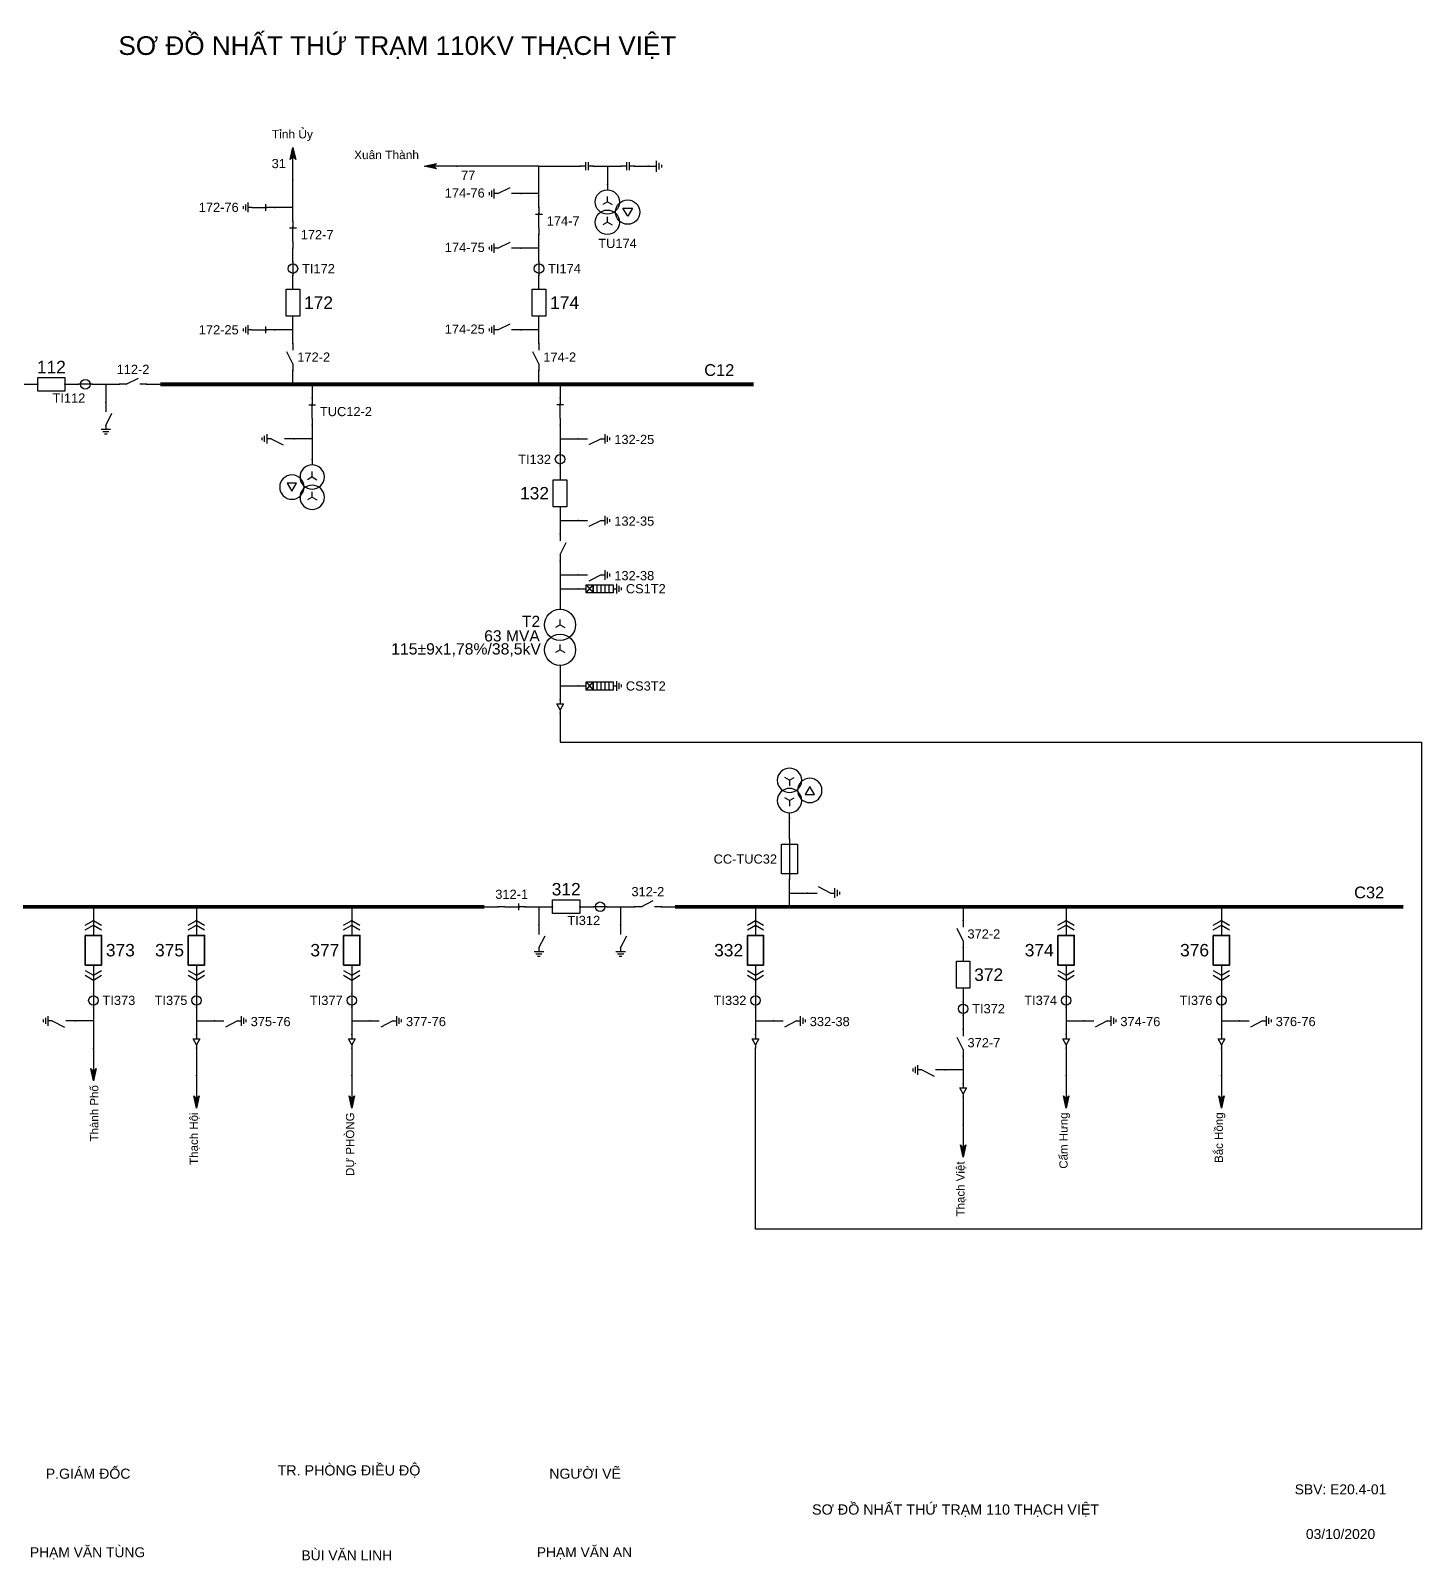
# Model space of a CAD drawing. Header units: millimetres. Extents: x -310 to 405, y 7 to 290.
# Drawn here: x 148.1 to 405, y 7.3 to 289.9 of the extents above; entities that cross this region are included whole.
import ezdxf

# ---------------------------------------------------------------- set-up
doc = ezdxf.new("R2010")
doc.units = ezdxf.units.MM
for name, color, linetype, lineweight in [('BUSBAR_110KV', 1, 'Continuous', 50), ('BUSBAR_35KV', 30, 'Continuous', 50), ('GROUND', 3, 'Continuous', 25), ('HV_110KV', 1, 'Continuous', 25), ('MV_35KV', 30, 'Continuous', 25)]:
    doc.layers.add(name, color=color, linetype=linetype, lineweight=lineweight)
doc.layers.add('SYM_PORTS', color=8, linetype='Continuous', plot=False)
doc.layers.add('TEXT', color=7, linetype='Continuous')
doc.styles.add('SLD_TEXT', font='arial.ttf')

# ---------------------------------------------------------------- blocks, each defined once
blk = doc.blocks.new('SYM_CIRCUIT_BREAKER')
at = {"lineweight": 25}
blk.add_lwpolyline([(-1.25, 2.5), (1.25, 2.5), (1.25, -2.5), (-1.25, -2.5)], close=True, dxfattribs=at)
at = {"layer": 'SYM_PORTS'}
for p in [(0, 2.5), (0, -2.5)]:
    blk.add_point(p, dxfattribs=at)
blk.add_attdef('DEVICE_CODE', (2.25, -0.5), '', height=2)
at = {"flags": 1}
blk.add_attdef('RATING', (2.25, -3.5), '', height=2, dxfattribs=at)
blk = doc.blocks.new('SYM_CURRENT_TRANSFORMER')
at = {"lineweight": 25}
blk.add_lwpolyline([(0, 1.25), (0, -1.25)], dxfattribs=at)
blk.add_circle((0, 0), 0.875, dxfattribs=at)
at = {"layer": 'SYM_PORTS'}
for p in [(0, 1.25), (0, -1.25)]:
    blk.add_point(p, dxfattribs=at)
blk.add_attdef('DEVICE_CODE', (1.875, -1.75), '', height=2)
at = {"flags": 1}
blk.add_attdef('RATIO', (1.875, -4.75), '', height=2, dxfattribs=at)
blk = doc.blocks.new('SYM_EARTHING_SWITCH_OPEN')
at = {"lineweight": 25}
for points in [[(0, 3), (0, 1.25)], [(0, -1.25), (-1.125, 1)], [(-0.875, -2), (0.875, -2)], [(-0.5625, -2.4375), (0.5625, -2.4375)], [(0, -1.25), (0, -2)], [(-0.25, -2.875), (0.25, -2.875)]]:
    blk.add_lwpolyline(points, dxfattribs=at)
at = {"layer": 'SYM_PORTS'}
blk.add_point((0, 3), dxfattribs=at)
blk.add_attdef('DEVICE_CODE', (1.875, 0), '', height=2)
blk = doc.blocks.new('SYM_DISCONNECTOR_OPEN')
at = {"lineweight": 25}
for points in [[(0, -1.25), (-1.125, 1)], [(0, 2.5), (0, 1.25)], [(0, -1.25), (0, -2.5)]]:
    blk.add_lwpolyline(points, dxfattribs=at)
at = {"layer": 'SYM_PORTS'}
for p in [(0, 2.5), (0, -2.5)]:
    blk.add_point(p, dxfattribs=at)
blk.add_attdef('DEVICE_CODE', (1, -0.5), '', height=2)
blk = doc.blocks.new('SYM_EARTHING_SWITCH_CLOSED')
at = {"lineweight": 25}
for points in [[(0, 3), (0, 1.25)], [(-0.625, 1.25), (0.625, 1.25)], [(0, -1.25), (0, 1.5)], [(-0.875, -2), (0.875, -2)], [(-0.5625, -2.4375), (0.5625, -2.4375)], [(0, -1.25), (0, -2)], [(-0.25, -2.875), (0.25, -2.875)]]:
    blk.add_lwpolyline(points, dxfattribs=at)
at = {"layer": 'SYM_PORTS'}
blk.add_point((0, 3), dxfattribs=at)
blk.add_attdef('DEVICE_CODE', (1.875, 0), '', height=2)
blk = doc.blocks.new('SYM_DISCONNECTOR_CLOSED')
at = {"lineweight": 25}
for points in [[(-0.625, 1.25), (0.625, 1.25)], [(0, 2.5), (0, 1.25)], [(0, -1.25), (0, 1.5)], [(0, -1.25), (0, -2.5)]]:
    blk.add_lwpolyline(points, dxfattribs=at)
at = {"layer": 'SYM_PORTS'}
for p in [(0, 2.5), (0, -2.5)]:
    blk.add_point(p, dxfattribs=at)
blk.add_attdef('DEVICE_CODE', (1.625, -0.5), '', height=2)
blk = doc.blocks.new('SYM_LINE_FEEDER_ARROW')
blk.add_hatch(color=7).paths.add_polyline_path([(0, -3), (-0.5, -0.75), (0, -1.25), (0.5, -0.75)])
at = {"lineweight": 25}
blk.add_lwpolyline([(0, 3), (0, -1.25)], dxfattribs=at)
blk.add_lwpolyline([(0, -3), (-0.5, -0.75), (0, -1.25), (0.5, -0.75)], close=True, dxfattribs=at)
at = {"layer": 'SYM_PORTS'}
blk.add_point((0, 3), dxfattribs=at)
blk.add_attdef('LINE_NAME', (1.5, 0), '', height=2)
blk = doc.blocks.new('SYM_COUPLING_CAPACITOR')
at = {"lineweight": 25}
for points in [[(-0.75, 0.25), (0.75, 0.25)], [(0, 1.25), (0, 0.25)], [(-0.75, -0.25), (0.75, -0.25)], [(0, -0.25), (0, -1.25)]]:
    blk.add_lwpolyline(points, dxfattribs=at)
at = {"layer": 'SYM_PORTS'}
for p in [(0, 1.25), (0, -1.25)]:
    blk.add_point(p, dxfattribs=at)
blk.add_attdef('DEVICE_CODE', (1.75, -1.75), '', height=2)
blk = doc.blocks.new('SYM_VOLTAGE_TRANSFORMER')
at = {"lineweight": 25}
for points in [[(0, 4.625), (0, 3.625)], [(0, 1.375), (-0.8625, 0.875)], [(0, 1.375), (0, 2.375)], [(0, 1.375), (0.8625, 0.875)], [(0, -2.375), (-0.8625, -2.875)], [(0, -2.375), (0, -1.375)], [(0, -2.375), (0.8625, -2.875)]]:
    blk.add_lwpolyline(points, dxfattribs=at)
blk.add_lwpolyline([(2.875, 0.25), (4.625, 0.25), (3.75, -1.25)], close=True, dxfattribs=at)
for centre in [(0, 1.375), (3.75, -0.5), (0, -2.375)]:
    blk.add_circle(centre, 2.25, dxfattribs=at)
at = {"layer": 'SYM_PORTS'}
blk.add_point((0, 4.625), dxfattribs=at)
blk.add_attdef('DEVICE_CODE', (7, 1.625), '', height=2)
at = {"flags": 1}
blk.add_attdef('RATIO', (7, -1.375), '', height=2, dxfattribs=at)
blk = doc.blocks.new('SYM_GROUND_SYMBOL')
at = {"lineweight": 25}
for points in [[(0, 1.25), (0, -0.25)], [(-1, -0.25), (1, -0.25)], [(-0.625, -0.75), (0.625, -0.75)], [(-0.25, -1.25), (0.25, -1.25)]]:
    blk.add_lwpolyline(points, dxfattribs=at)
at = {"layer": 'SYM_PORTS'}
blk.add_point((0, 1.25), dxfattribs=at)
blk = doc.blocks.new('SYM_SURGE_ARRESTER')
at = {"lineweight": 25}
for points in [[(0, 4), (0, 2.5)], [(-0.75, 2.5), (0.75, 1.25)], [(0.75, 2.5), (-0.75, 1.25)], [(-0.75, 0.5), (0.75, 0.5)], [(-0.75, -0.25), (0.75, -0.25)], [(-0.75, -1), (0.75, -1)], [(-0.75, -1.75), (0.75, -1.75)], [(0, -2.5), (0, -3.125)], [(-0.875, -3.125), (0.875, -3.125)], [(-0.5625, -3.5625), (0.5625, -3.5625)], [(-0.25, -4), (0.25, -4)]]:
    blk.add_lwpolyline(points, dxfattribs=at)
for points in [[(-0.75, 2.5), (0.75, 2.5), (0.75, 1.25), (-0.75, 1.25)], [(-0.75, 1.25), (0.75, 1.25), (0.75, -2.5), (-0.75, -2.5)]]:
    blk.add_lwpolyline(points, close=True, dxfattribs=at)
at = {"layer": 'SYM_PORTS'}
blk.add_point((0, 4), dxfattribs=at)
blk.add_attdef('DEVICE_CODE', (1.875, 1), '', height=2)
blk = doc.blocks.new('SYM_TRANSFORMER_2W')
at = {"lineweight": 25}
for points in [[(0, 2.3125), (0, 3.3125)], [(0, 2.3125), (-0.8625, 1.8125)], [(0, 2.3125), (0.8625, 1.8125)], [(0, -2.3125), (-0.8625, -2.8125)], [(0, -2.3125), (0, -1.3125)], [(0, -2.3125), (0.8625, -2.8125)]]:
    blk.add_lwpolyline(points, dxfattribs=at)
for centre in [(0, 2.3125), (0, -2.3125)]:
    blk.add_circle(centre, 2.875, dxfattribs=at)
at = {"layer": 'SYM_PORTS'}
for p in [(0, 5.1875), (0, -5.1875)]:
    blk.add_point(p, dxfattribs=at)
blk.add_attdef('DEVICE_CODE', (3.875, 2.1875), '', height=2)
at = {"flags": 1}
for tag, p in [('POWER', (3.875, -0.8125)), ('VOLTAGE_RATIO', (3.875, -3.8125))]:
    blk.add_attdef(tag, p, '', height=2, dxfattribs=at)
blk = doc.blocks.new('SYM_CABLE_TERMINATION')
at = {"lineweight": 25}
blk.add_lwpolyline([(-0.625, 0.5), (0.625, 0.5), (0, -0.625)], close=True, dxfattribs=at)
for points in [[(0, 1.25), (0, 0.5)], [(0, -0.625), (0, -1.25)]]:
    blk.add_lwpolyline(points, dxfattribs=at)
at = {"layer": 'SYM_PORTS'}
for p in [(0, 1.25), (0, -1.25)]:
    blk.add_point(p, dxfattribs=at)
blk = doc.blocks.new('SYM_DRAWOUT_BREAKER')
at = {"lineweight": 25}
for points in [[(-1.5, 4.625), (0, 5.5), (1.5, 4.625)], [(-1.5, 3.75), (0, 4.625), (1.5, 3.75)], [(0, 5.5), (0, 2.75)], [(0, -2.75), (0, -5.5)], [(-1.5, -3.75), (0, -4.625), (1.5, -3.75)], [(-1.5, -4.625), (0, -5.5), (1.5, -4.625)]]:
    blk.add_lwpolyline(points, dxfattribs=at)
at = {"lineweight": 35}
blk.add_lwpolyline([(-1.5, 2.75), (1.5, 2.75), (1.5, -2.75), (-1.5, -2.75)], close=True, dxfattribs=at)
at = {"layer": 'SYM_PORTS'}
for p in [(0, 5.5), (0, -5.5)]:
    blk.add_point(p, dxfattribs=at)
blk.add_attdef('DEVICE_CODE', (2.5, 2.5), '', height=2)
at = {"flags": 1}
blk.add_attdef('RATING', (2.5, -0.5), '', height=2, dxfattribs=at)
blk = doc.blocks.new('SYM_FUSE_DISCONNECTOR')
at = {"lineweight": 25}
blk.add_lwpolyline([(0, 3.75), (0, -3.75)], dxfattribs=at)
blk.add_lwpolyline([(-1.5, 2.75), (1.5, 2.75), (1.5, -2.75), (-1.5, -2.75)], close=True, dxfattribs=at)
at = {"layer": 'SYM_PORTS'}
for p in [(0, 3.75), (0, -3.75)]:
    blk.add_point(p, dxfattribs=at)
blk.add_attdef('DEVICE_CODE', (2.5, 0.75), '', height=2)
at = {"flags": 1}
blk.add_attdef('RATING', (2.5, -2.25), '', height=2, dxfattribs=at)

msp = doc.modelspace()

# ---------------------------------------------------------------- linework, layer by layer
at = {"layer": 'BUSBAR_110KV', "const_width": 0.686}
msp.add_lwpolyline([(172.07, 224.57), (281.64, 224.57)], dxfattribs=at)
at = {"layer": 'BUSBAR_35KV', "const_width": 0.686}
for points in [[(68.05, 128.07), (231.94, 128.07)], [(267.16, 128.07), (401.68, 128.07)]]:
    msp.add_lwpolyline(points, dxfattribs=at)
at = {"layer": 'GROUND'}
msp.add_lwpolyline([(259.68, 264.85), (262.21, 264.85)], dxfattribs=at)
at = {"layer": 'HV_110KV'}
for points in [[(242.02, 264.85), (226.83, 264.85)], [(242.02, 259.79), (242.02, 264.85)], [(242.02, 264.85), (249.61, 264.85)], [(252.11, 264.85), (254.65, 264.85)], [(254.65, 264.85), (254.65, 261.51)], [(254.65, 264.85), (257.18, 264.85)], [(196.58, 257.25), (196.58, 262.32)], [(196.58, 257.25), (193.24, 257.25)], [(196.58, 254.72), (196.58, 257.25)], [(242.02, 259.79), (238.68, 259.79)], [(242.02, 257.25), (242.02, 259.79)], [(242.02, 249.72), (242.02, 252.25)], [(196.58, 247.19), (196.58, 249.72)], [(242.02, 249.72), (238.68, 249.72)], [(242.02, 247.19), (242.02, 249.72)], [(196.58, 242.16), (196.58, 244.69)], [(242.02, 242.16), (242.02, 244.69)], [(196.58, 234.63), (193.24, 234.63)], [(196.58, 234.63), (196.58, 237.16)], [(196.58, 232.1), (196.58, 234.63)], [(242.02, 234.63), (238.68, 234.63)], [(242.02, 234.63), (242.02, 237.16)], [(242.02, 232.1), (242.02, 234.63)], [(196.58, 224.57), (196.58, 227.1)], [(242.02, 224.57), (242.02, 227.1)], [(146.91, 224.57), (149.45, 224.57)], [(154.45, 224.57), (156.98, 224.57)], [(159.48, 224.57), (162.01, 224.57)], [(162.01, 224.57), (162.01, 221.22)], [(162.01, 224.57), (164.54, 224.57)], [(169.54, 224.57), (172.07, 224.57)], [(200.13, 224.57), (200.13, 222.03)], [(245.91, 224.57), (245.91, 222.03)], [(200.13, 217.03), (200.13, 214.5)], [(245.91, 217.03), (245.91, 214.5)], [(200.13, 214.5), (196.79, 214.5)], [(200.13, 214.5), (200.13, 210.71)], [(245.91, 214.5), (249.25, 214.5)], [(245.91, 214.5), (245.91, 211.97)], [(245.91, 209.47), (245.91, 206.94)], [(245.91, 201.94), (245.91, 199.41)], [(245.91, 199.41), (249.25, 199.41)], [(245.91, 199.41), (245.91, 196.88)], [(245.91, 191.88), (245.91, 189.35)], [(245.91, 189.35), (249.25, 189.35)], [(245.91, 189.35), (245.91, 186.81)], [(245.91, 186.81), (249.25, 186.81)], [(245.91, 186.81), (245.91, 183.02)]]:
    msp.add_lwpolyline(points, dxfattribs=at)
at = {"layer": 'MV_35KV'}
for points in [[(245.91, 172.64), (245.91, 168.85)], [(245.91, 168.85), (249.25, 168.85)], [(245.91, 168.85), (245.91, 166.31)], [(245.91, 163.81), (245.91, 161.11), (245.91, 158.48), (405, 158.48), (405, 68.48), (282.01, 68.48), (282.01, 99.24), (282.01, 101.94)], [(288.29, 140.63), (288.29, 144.43)], [(288.29, 130.6), (288.29, 133.13)], [(288.29, 128.07), (288.29, 130.6)], [(288.29, 130.6), (291.63, 130.6)], [(159.72, 128.07), (159.72, 125.53)], [(178.75, 128.07), (178.75, 125.53)], [(207.44, 128.07), (207.44, 125.53)], [(231.94, 128.07), (234.47, 128.07)], [(239.47, 128.07), (242.01, 128.07)], [(242.01, 128.07), (242.01, 124.72)], [(242.01, 128.07), (244.54, 128.07)], [(249.54, 128.07), (252.07, 128.07)], [(254.57, 128.07), (257.1, 128.07)], [(257.1, 128.07), (257.1, 124.72)], [(257.1, 128.07), (259.63, 128.07)], [(264.63, 128.07), (267.16, 128.07)], [(282.01, 128.07), (282.01, 125.53)], [(320.36, 128.07), (320.36, 125.53)], [(339.38, 128.07), (339.38, 125.53)], [(368.07, 128.07), (368.07, 125.53)], [(320.36, 120.53), (320.36, 118)], [(159.72, 114.53), (159.72, 112)], [(178.75, 114.53), (178.75, 112)], [(207.44, 114.53), (207.44, 112)], [(282.01, 114.53), (282.01, 112)], [(339.38, 114.53), (339.38, 112)], [(368.07, 114.53), (368.07, 112)], [(320.36, 113), (320.36, 110.47)], [(159.72, 109.5), (159.72, 106.97)], [(178.75, 109.5), (178.75, 106.97)], [(207.44, 109.5), (207.44, 106.97)], [(282.01, 109.5), (282.01, 106.97)], [(320.36, 107.97), (320.36, 105.44)], [(339.38, 109.5), (339.38, 106.97)], [(368.07, 109.5), (368.07, 106.97)], [(159.72, 106.97), (156.38, 106.97)], [(159.72, 106.97), (159.72, 101.91)], [(178.75, 106.97), (182.09, 106.97)], [(178.75, 106.97), (178.75, 104.44)], [(207.44, 106.97), (210.78, 106.97)], [(207.44, 106.97), (207.44, 104.44)], [(282.01, 106.97), (285.35, 106.97)], [(282.01, 106.97), (282.01, 104.44)], [(339.38, 106.97), (342.73, 106.97)], [(339.38, 106.97), (339.38, 104.44)], [(368.07, 106.97), (371.41, 106.97)], [(368.07, 106.97), (368.07, 104.44)], [(178.75, 101.94), (178.75, 96.88)], [(207.44, 101.94), (207.44, 96.88)], [(339.38, 101.94), (339.38, 96.88)], [(368.07, 101.94), (368.07, 96.88)], [(320.36, 100.44), (320.36, 97.91)], [(320.36, 97.91), (317.01, 97.91)], [(320.36, 97.91), (320.36, 95.38)], [(320.36, 92.88), (320.36, 87.81)]]:
    msp.add_lwpolyline(points, dxfattribs=at)

# ---------------------------------------------------------------- block references
at = {"layer": 'GROUND'}
for name, p, rotation in [('SYM_GROUND_SYMBOL', (263.46, 264.85), 90), ('SYM_COUPLING_CAPACITOR', (258.43, 264.85), 270)]:
    msp.add_blockref(name, p, dxfattribs=dict(at, rotation=rotation))
at = {"layer": 'HV_110KV'}
for name, p, rotation in [('SYM_LINE_FEEDER_ARROW', (196.58, 265.32), 180), ('SYM_LINE_FEEDER_ARROW', (223.83, 264.85), 270), ('SYM_COUPLING_CAPACITOR', (250.86, 264.85), 270)]:
    msp.add_blockref(name, p, dxfattribs=dict(at, rotation=rotation))
ref = msp.add_blockref('SYM_EARTHING_SWITCH_OPEN', (235.68, 259.79), dxfattribs=dict(at, rotation=270))
ref.add_attrib('DEVICE_CODE', '174-76', (224.62, 259.07), dxfattribs={"layer": 'TEXT', "height": 1.696, "style": 'SLD_TEXT'})
ref = msp.add_blockref('SYM_VOLTAGE_TRANSFORMER', (254.65, 256.88), dxfattribs=at)
ref.add_attrib('DEVICE_CODE', 'TU174', (252.97, 249.75), dxfattribs={"layer": 'TEXT', "height": 1.696, "style": 'SLD_TEXT'})
ref = msp.add_blockref('SYM_EARTHING_SWITCH_CLOSED', (190.24, 257.25), dxfattribs=dict(at, rotation=270))
ref.add_attrib('DEVICE_CODE', '172-76', (179.18, 256.42), dxfattribs={"layer": 'TEXT', "height": 1.696, "style": 'SLD_TEXT'})
ref = msp.add_blockref('SYM_DISCONNECTOR_CLOSED', (242.02, 254.75), dxfattribs=at)
ref.add_attrib('DEVICE_CODE', '174-7', (243.45, 253.9), dxfattribs={"layer": 'TEXT', "height": 1.696, "style": 'SLD_TEXT'})
ref = msp.add_blockref('SYM_DISCONNECTOR_CLOSED', (196.58, 252.22), dxfattribs=at)
ref.add_attrib('DEVICE_CODE', '172-7', (198.01, 251.37), dxfattribs={"layer": 'TEXT', "height": 1.696, "style": 'SLD_TEXT'})
ref = msp.add_blockref('SYM_EARTHING_SWITCH_OPEN', (235.68, 249.72), dxfattribs=dict(at, rotation=270))
ref.add_attrib('DEVICE_CODE', '174-75', (224.62, 249.01), dxfattribs={"layer": 'TEXT', "height": 1.696, "style": 'SLD_TEXT'})
ref = msp.add_blockref('SYM_CURRENT_TRANSFORMER', (196.58, 245.94), dxfattribs=at)
ref.add_attrib('DEVICE_CODE', 'TI172', (198.26, 245.09), dxfattribs={"layer": 'TEXT', "height": 1.696, "style": 'SLD_TEXT'})
ref = msp.add_blockref('SYM_CURRENT_TRANSFORMER', (242.02, 245.94), dxfattribs=at)
ref.add_attrib('DEVICE_CODE', 'TI174', (243.7, 245.09), dxfattribs={"layer": 'TEXT', "height": 1.696, "style": 'SLD_TEXT'})
ref = msp.add_blockref('SYM_CIRCUIT_BREAKER', (196.58, 239.66), dxfattribs=at)
ref.add_attrib('DEVICE_CODE', '172', (198.63, 238.51), dxfattribs={"layer": 'TEXT', "height": 2.293, "style": 'SLD_TEXT'})
ref = msp.add_blockref('SYM_CIRCUIT_BREAKER', (242.02, 239.66), dxfattribs=at)
ref.add_attrib('DEVICE_CODE', '174', (244.07, 238.51), dxfattribs={"layer": 'TEXT', "height": 2.293, "style": 'SLD_TEXT'})
ref = msp.add_blockref('SYM_EARTHING_SWITCH_CLOSED', (190.24, 234.63), dxfattribs=dict(at, rotation=270))
ref.add_attrib('DEVICE_CODE', '172-25', (179.18, 233.79), dxfattribs={"layer": 'TEXT', "height": 1.696, "style": 'SLD_TEXT'})
ref = msp.add_blockref('SYM_EARTHING_SWITCH_OPEN', (235.68, 234.63), dxfattribs=dict(at, rotation=270))
ref.add_attrib('DEVICE_CODE', '174-25', (224.62, 233.92), dxfattribs={"layer": 'TEXT', "height": 1.696, "style": 'SLD_TEXT'})
ref = msp.add_blockref('SYM_DISCONNECTOR_OPEN', (196.58, 229.6), dxfattribs=at)
ref.add_attrib('DEVICE_CODE', '172-2', (197.38, 228.75), dxfattribs={"layer": 'TEXT', "height": 1.696, "style": 'SLD_TEXT'})
ref = msp.add_blockref('SYM_DISCONNECTOR_OPEN', (242.02, 229.6), dxfattribs=at)
ref.add_attrib('DEVICE_CODE', '174-2', (242.82, 228.75), dxfattribs={"layer": 'TEXT', "height": 1.696, "style": 'SLD_TEXT'})
ref = msp.add_blockref('SYM_CIRCUIT_BREAKER', (151.95, 224.57), dxfattribs=dict(at, rotation=270))
ref.add_attrib('DEVICE_CODE', '112', (149.28, 226.62), dxfattribs={"layer": 'TEXT', "height": 2.293, "style": 'SLD_TEXT'})
ref = msp.add_blockref('SYM_DISCONNECTOR_OPEN', (167.04, 224.57), dxfattribs=dict(at, rotation=270))
ref.add_attrib('DEVICE_CODE', '112-2', (164.01, 226.49), dxfattribs={"layer": 'TEXT', "height": 1.696, "style": 'SLD_TEXT'})
ref = msp.add_blockref('SYM_CURRENT_TRANSFORMER', (158.23, 224.57), dxfattribs=dict(at, rotation=270))
ref.add_attrib('DEVICE_CODE', 'TI112', (152.17, 221.19), dxfattribs={"layer": 'TEXT', "height": 1.696, "style": 'SLD_TEXT'})
ref = msp.add_blockref('SYM_DISCONNECTOR_CLOSED', (245.91, 219.53), dxfattribs=dict(at, xscale=-1))
ref.add_attrib('DEVICE_CODE', '132-2', (238.43, 218.7), dxfattribs={"layer": 'TEXT', "extrusion": (0, 0, -1), "height": 1.696, "style": 'SLD_TEXT'})
ref = msp.add_blockref('SYM_EARTHING_SWITCH_OPEN', (162.01, 218.22), dxfattribs=dict(at, xscale=-1))
ref.add_attrib('DEVICE_CODE', '112-25', (158.45, 212.84), dxfattribs={"layer": 'TEXT', "extrusion": (0, 0, -1), "height": 1.696, "style": 'SLD_TEXT'})
ref = msp.add_blockref('SYM_DISCONNECTOR_CLOSED', (200.13, 219.53), dxfattribs=at)
ref.add_attrib('DEVICE_CODE', 'TUC12-2', (201.56, 218.69), dxfattribs={"layer": 'TEXT', "height": 1.696, "style": 'SLD_TEXT'})
ref = msp.add_blockref('SYM_EARTHING_SWITCH_OPEN', (193.79, 214.5), dxfattribs=dict(at, xscale=-1, rotation=270))
ref.add_attrib('DEVICE_CODE', 'TUC12-24', (179.18, 213.53), dxfattribs={"layer": 'TEXT', "extrusion": (0, 0, -1), "height": 1.696, "style": 'SLD_TEXT'})
ref = msp.add_blockref('SYM_EARTHING_SWITCH_OPEN', (252.25, 214.5), dxfattribs=dict(at, rotation=90))
ref.add_attrib('DEVICE_CODE', '132-25', (255.93, 213.54), dxfattribs={"layer": 'TEXT', "height": 1.696, "style": 'SLD_TEXT'})
ref = msp.add_blockref('SYM_CURRENT_TRANSFORMER', (245.91, 210.72), dxfattribs=at)
ref.add_attrib('DEVICE_CODE', 'TI132', (238.18, 209.88), dxfattribs={"layer": 'TEXT', "height": 1.696, "style": 'SLD_TEXT'})
ref = msp.add_blockref('SYM_VOLTAGE_TRANSFORMER', (200.13, 206.08), dxfattribs=dict(at, xscale=-1))
ref.add_attrib('DEVICE_CODE', 'TUC12', (194.5, 198.93), dxfattribs={"layer": 'TEXT', "extrusion": (0, 0, -1), "height": 1.696, "style": 'SLD_TEXT'})
ref = msp.add_blockref('SYM_CIRCUIT_BREAKER', (245.91, 204.44), dxfattribs=at)
ref.add_attrib('DEVICE_CODE', '132', (238.52, 203.31), dxfattribs={"layer": 'TEXT', "height": 2.294, "style": 'SLD_TEXT'})
ref = msp.add_blockref('SYM_EARTHING_SWITCH_OPEN', (252.25, 199.41), dxfattribs=dict(at, rotation=90))
ref.add_attrib('DEVICE_CODE', '132-35', (255.93, 198.45), dxfattribs={"layer": 'TEXT', "height": 1.696, "style": 'SLD_TEXT'})
ref = msp.add_blockref('SYM_DISCONNECTOR_OPEN', (245.91, 194.38), dxfattribs=dict(at, xscale=-1))
ref.add_attrib('DEVICE_CODE', '132-3', (239.05, 193.54), dxfattribs={"layer": 'TEXT', "extrusion": (0, 0, -1), "height": 1.696, "style": 'SLD_TEXT'})
ref = msp.add_blockref('SYM_EARTHING_SWITCH_OPEN', (252.25, 189.35), dxfattribs=dict(at, rotation=90))
ref.add_attrib('DEVICE_CODE', '132-38', (255.93, 188.38), dxfattribs={"layer": 'TEXT', "height": 1.696, "style": 'SLD_TEXT'})
ref = msp.add_blockref('SYM_SURGE_ARRESTER', (253.25, 186.81), dxfattribs=dict(at, rotation=90))
ref.add_attrib('DEVICE_CODE', 'CS1T2', (258.06, 185.97), dxfattribs={"layer": 'TEXT', "height": 1.696, "style": 'SLD_TEXT'})
ref = msp.add_blockref('SYM_TRANSFORMER_2W', (245.91, 177.83), dxfattribs=at)
ref.add_attrib('DEVICE_CODE', 'T2', (238.89, 179.76), dxfattribs={"layer": 'TEXT', "height": 2.051, "style": 'SLD_TEXT'})
at = {"layer": 'MV_35KV'}
ref = msp.add_blockref('SYM_SURGE_ARRESTER', (253.25, 168.85), dxfattribs=dict(at, rotation=90))
ref.add_attrib('DEVICE_CODE', 'CS3T2', (258.06, 168), dxfattribs={"layer": 'TEXT', "height": 1.696, "style": 'SLD_TEXT'})
for name, p in [('SYM_CABLE_TERMINATION', (245.91, 165.06)), ('SYM_LINE_FEEDER_ARROW', (159.72, 98.91)), ('SYM_CABLE_TERMINATION', (178.75, 103.19)), ('SYM_CABLE_TERMINATION', (207.44, 103.19)), ('SYM_CABLE_TERMINATION', (282.01, 103.19)), ('SYM_CABLE_TERMINATION', (339.38, 103.19)), ('SYM_CABLE_TERMINATION', (368.07, 103.19)), ('SYM_LINE_FEEDER_ARROW', (178.75, 93.88)), ('SYM_LINE_FEEDER_ARROW', (207.44, 93.88)), ('SYM_LINE_FEEDER_ARROW', (339.38, 93.88)), ('SYM_LINE_FEEDER_ARROW', (368.07, 93.88)), ('SYM_CABLE_TERMINATION', (320.36, 94.13)), ('SYM_LINE_FEEDER_ARROW', (320.36, 84.81))]:
    msp.add_blockref(name, p, dxfattribs=at)
ref = msp.add_blockref('SYM_VOLTAGE_TRANSFORMER', (288.29, 149.05), dxfattribs=dict(at, xscale=-1, rotation=180))
ref.add_attrib('DEVICE_CODE', 'TUC32', (286.41, 154.51), dxfattribs={"layer": 'TEXT', "extrusion": (0, 0, -1), "height": 1.696, "style": 'SLD_TEXT'})
ref = msp.add_blockref('SYM_FUSE_DISCONNECTOR', (288.29, 136.88), dxfattribs=at)
ref.add_attrib('DEVICE_CODE', 'CC-TUC32', (274.27, 136.03), dxfattribs={"layer": 'TEXT', "height": 1.696, "style": 'SLD_TEXT'})
ref = msp.add_blockref('SYM_EARTHING_SWITCH_OPEN', (294.63, 130.6), dxfattribs=dict(at, xscale=-1, rotation=90))
ref.add_attrib('DEVICE_CODE', 'TUC32-24', (298.31, 129.87), dxfattribs={"layer": 'TEXT', "extrusion": (0, 0, -1), "height": 1.696, "style": 'SLD_TEXT'})
ref = msp.add_blockref('SYM_DISCONNECTOR_CLOSED', (236.97, 128.07), dxfattribs=dict(at, rotation=270))
ref.add_attrib('DEVICE_CODE', '312-1', (233.95, 129.52), dxfattribs={"layer": 'TEXT', "height": 1.696, "style": 'SLD_TEXT'})
ref = msp.add_blockref('SYM_CIRCUIT_BREAKER', (247.04, 128.07), dxfattribs=dict(at, rotation=270))
ref.add_attrib('DEVICE_CODE', '312', (244.37, 130.16), dxfattribs={"layer": 'TEXT', "height": 2.294, "style": 'SLD_TEXT'})
ref = msp.add_blockref('SYM_DISCONNECTOR_OPEN', (262.13, 128.07), dxfattribs=dict(at, rotation=270))
ref.add_attrib('DEVICE_CODE', '312-2', (259.1, 130.02), dxfattribs={"layer": 'TEXT', "height": 1.696, "style": 'SLD_TEXT'})
ref = msp.add_blockref('SYM_CURRENT_TRANSFORMER', (253.32, 128.07), dxfattribs=dict(at, rotation=270))
ref.add_attrib('DEVICE_CODE', 'TI312', (247.26, 124.69), dxfattribs={"layer": 'TEXT', "height": 1.696, "style": 'SLD_TEXT'})
ref = msp.add_blockref('SYM_EARTHING_SWITCH_OPEN', (257.1, 121.72), dxfattribs=dict(at, xscale=-1))
ref.add_attrib('DEVICE_CODE', '312-25', (253.54, 116.34), dxfattribs={"layer": 'TEXT', "extrusion": (0, 0, -1), "height": 1.696, "style": 'SLD_TEXT'})
ref = msp.add_blockref('SYM_EARTHING_SWITCH_OPEN', (242.01, 121.72), dxfattribs=dict(at, xscale=-1))
ref.add_attrib('DEVICE_CODE', '312-15', (238.44, 116.34), dxfattribs={"layer": 'TEXT', "extrusion": (0, 0, -1), "height": 1.696, "style": 'SLD_TEXT'})
ref = msp.add_blockref('SYM_DRAWOUT_BREAKER', (159.72, 120.03), dxfattribs=at)
ref.add_attrib('DEVICE_CODE', '373', (162.03, 118.9), dxfattribs={"layer": 'TEXT', "height": 2.294, "style": 'SLD_TEXT'})
ref = msp.add_blockref('SYM_DRAWOUT_BREAKER', (178.75, 120.03), dxfattribs=at)
ref.add_attrib('DEVICE_CODE', '375', (171.11, 118.9), dxfattribs={"layer": 'TEXT', "height": 2.294, "style": 'SLD_TEXT'})
ref = msp.add_blockref('SYM_DRAWOUT_BREAKER', (207.44, 120.03), dxfattribs=at)
ref.add_attrib('DEVICE_CODE', '377', (199.8, 118.9), dxfattribs={"layer": 'TEXT', "height": 2.294, "style": 'SLD_TEXT'})
ref = msp.add_blockref('SYM_DRAWOUT_BREAKER', (282.01, 120.03), dxfattribs=at)
ref.add_attrib('DEVICE_CODE', '332', (274.37, 118.9), dxfattribs={"layer": 'TEXT', "height": 2.294, "style": 'SLD_TEXT'})
ref = msp.add_blockref('SYM_DISCONNECTOR_OPEN', (320.36, 123.03), dxfattribs=at)
ref.add_attrib('DEVICE_CODE', '372-2', (321.16, 122.2), dxfattribs={"layer": 'TEXT', "height": 1.696, "style": 'SLD_TEXT'})
ref = msp.add_blockref('SYM_DRAWOUT_BREAKER', (339.38, 120.03), dxfattribs=at)
ref.add_attrib('DEVICE_CODE', '374', (331.74, 118.9), dxfattribs={"layer": 'TEXT', "height": 2.294, "style": 'SLD_TEXT'})
ref = msp.add_blockref('SYM_DRAWOUT_BREAKER', (368.07, 120.03), dxfattribs=at)
ref.add_attrib('DEVICE_CODE', '376', (360.43, 118.9), dxfattribs={"layer": 'TEXT', "height": 2.294, "style": 'SLD_TEXT'})
ref = msp.add_blockref('SYM_CIRCUIT_BREAKER', (320.36, 115.5), dxfattribs=at)
ref.add_attrib('DEVICE_CODE', '372', (322.41, 114.37), dxfattribs={"layer": 'TEXT', "height": 2.294, "style": 'SLD_TEXT'})
ref = msp.add_blockref('SYM_CURRENT_TRANSFORMER', (159.72, 110.75), dxfattribs=at)
ref.add_attrib('DEVICE_CODE', 'TI373', (161.4, 109.92), dxfattribs={"layer": 'TEXT', "height": 1.696, "style": 'SLD_TEXT'})
ref = msp.add_blockref('SYM_CURRENT_TRANSFORMER', (178.75, 110.75), dxfattribs=at)
ref.add_attrib('DEVICE_CODE', 'TI375', (171.02, 109.92), dxfattribs={"layer": 'TEXT', "height": 1.696, "style": 'SLD_TEXT'})
ref = msp.add_blockref('SYM_CURRENT_TRANSFORMER', (207.44, 110.75), dxfattribs=at)
ref.add_attrib('DEVICE_CODE', 'TI377', (199.7, 109.92), dxfattribs={"layer": 'TEXT', "height": 1.696, "style": 'SLD_TEXT'})
ref = msp.add_blockref('SYM_CURRENT_TRANSFORMER', (282.01, 110.75), dxfattribs=at)
ref.add_attrib('DEVICE_CODE', 'TI332', (274.27, 109.92), dxfattribs={"layer": 'TEXT', "height": 1.696, "style": 'SLD_TEXT'})
ref = msp.add_blockref('SYM_CURRENT_TRANSFORMER', (320.36, 109.22), dxfattribs=at)
ref.add_attrib('DEVICE_CODE', 'TI372', (322.03, 108.38), dxfattribs={"layer": 'TEXT', "height": 1.696, "style": 'SLD_TEXT'})
ref = msp.add_blockref('SYM_CURRENT_TRANSFORMER', (339.38, 110.75), dxfattribs=at)
ref.add_attrib('DEVICE_CODE', 'TI374', (331.65, 109.92), dxfattribs={"layer": 'TEXT', "height": 1.696, "style": 'SLD_TEXT'})
ref = msp.add_blockref('SYM_CURRENT_TRANSFORMER', (368.07, 110.75), dxfattribs=at)
ref.add_attrib('DEVICE_CODE', 'TI376', (360.33, 109.92), dxfattribs={"layer": 'TEXT', "height": 1.696, "style": 'SLD_TEXT'})
ref = msp.add_blockref('SYM_EARTHING_SWITCH_OPEN', (153.38, 106.97), dxfattribs=dict(at, xscale=-1, rotation=270))
ref.add_attrib('DEVICE_CODE', '373-76', (142.33, 106.01), dxfattribs={"layer": 'TEXT', "extrusion": (0, 0, -1), "height": 1.696, "style": 'SLD_TEXT'})
ref = msp.add_blockref('SYM_EARTHING_SWITCH_OPEN', (185.09, 106.97), dxfattribs=dict(at, rotation=90))
ref.add_attrib('DEVICE_CODE', '375-76', (188.77, 106.01), dxfattribs={"layer": 'TEXT', "height": 1.696, "style": 'SLD_TEXT'})
ref = msp.add_blockref('SYM_EARTHING_SWITCH_OPEN', (213.78, 106.97), dxfattribs=dict(at, rotation=90))
ref.add_attrib('DEVICE_CODE', '377-76', (217.46, 106.01), dxfattribs={"layer": 'TEXT', "height": 1.696, "style": 'SLD_TEXT'})
ref = msp.add_blockref('SYM_EARTHING_SWITCH_OPEN', (288.35, 106.97), dxfattribs=dict(at, rotation=90))
ref.add_attrib('DEVICE_CODE', '332-38', (292.03, 106.01), dxfattribs={"layer": 'TEXT', "height": 1.696, "style": 'SLD_TEXT'})
ref = msp.add_blockref('SYM_EARTHING_SWITCH_OPEN', (345.73, 106.97), dxfattribs=dict(at, rotation=90))
ref.add_attrib('DEVICE_CODE', '374-76', (349.4, 106.01), dxfattribs={"layer": 'TEXT', "height": 1.696, "style": 'SLD_TEXT'})
ref = msp.add_blockref('SYM_EARTHING_SWITCH_OPEN', (374.41, 106.97), dxfattribs=dict(at, rotation=90))
ref.add_attrib('DEVICE_CODE', '376-76', (378.09, 106.01), dxfattribs={"layer": 'TEXT', "height": 1.696, "style": 'SLD_TEXT'})
ref = msp.add_blockref('SYM_DISCONNECTOR_OPEN', (320.36, 102.94), dxfattribs=at)
ref.add_attrib('DEVICE_CODE', '372-7', (321.16, 102.1), dxfattribs={"layer": 'TEXT', "height": 1.696, "style": 'SLD_TEXT'})
ref = msp.add_blockref('SYM_EARTHING_SWITCH_OPEN', (314.01, 97.91), dxfattribs=dict(at, xscale=-1, rotation=270))
ref.add_attrib('DEVICE_CODE', '372-76', (302.96, 96.95), dxfattribs={"layer": 'TEXT', "extrusion": (0, 0, -1), "height": 1.696, "style": 'SLD_TEXT'})

# ---------------------------------------------------------------- texts
at = {"layer": 'TEXT', "attachment_point": 7, "style": 'SLD_TEXT'}
for s, insert, char_height in [('SƠ ĐỒ NHẤT THỨ TRẠM 110KV THẠCH VIỆT', (164.34, 284.65), 3.4504), ('Tỉnh Ủy', (192.68, 269.52), 1.577), ('31', (192.64, 264.48), 1.696), ('Xuân Thành', (207.87, 266.15), 1.574), ('77', (227.63, 262.34), 1.696), ('C12', (272.54, 226.09), 2.168), ('63 MVA', (231.9, 177.04), 2.068), ('115±9x1,78%/38,5kV', (214.72, 174.27), 2.0843), ('C32', (392.57, 129.59), 2.169), ('TR. PHÒNG ĐIỀU ĐỘ', (193.74, 22.59), 1.8876), ('P.GIÁM ĐỐC', (150.91, 22.38), 1.869), ('NGƯỜI VẼ', (243.93, 22.39), 1.856), ('SBV: E20.4-01', (381.61, 19.51), 1.8295), ('SƠ ĐỒ NHẤT THỨ TRẠM 110 THẠCH VIỆT', (292.45, 15.36), 1.8939), ('03/10/2020', (383.67, 11.25), 1.83), ('PHẠM VĂN TÙNG', (147.99, 7.51), 1.8295), ('BÙI VĂN LINH', (198.14, 7.32), 1.8295), ('PHẠM VĂN AN', (241.61, 7.52), 1.8295)]:
    msp.add_mtext(s, dxfattribs=dict(at, insert=insert, char_height=char_height))
at = {"layer": 'TEXT', "char_height": 1.521, "attachment_point": 7, "rotation": 90, "style": 'SLD_TEXT'}
for s, insert in [('Thành Phố', (160.66, 84.71)), ('Thạch Hội', (179.35, 80.39)), ('DỰ PHÒNG', (208.22, 78.34)), ('Cẩm Hưng', (340.11, 79.68)), ('Bắc Hồng', (368.79, 80.75)), ('Thạch Việt', (320.95, 70.86))]:
    msp.add_mtext(s, dxfattribs=dict(at, insert=insert))

doc.saveas('drawing.dxf')
